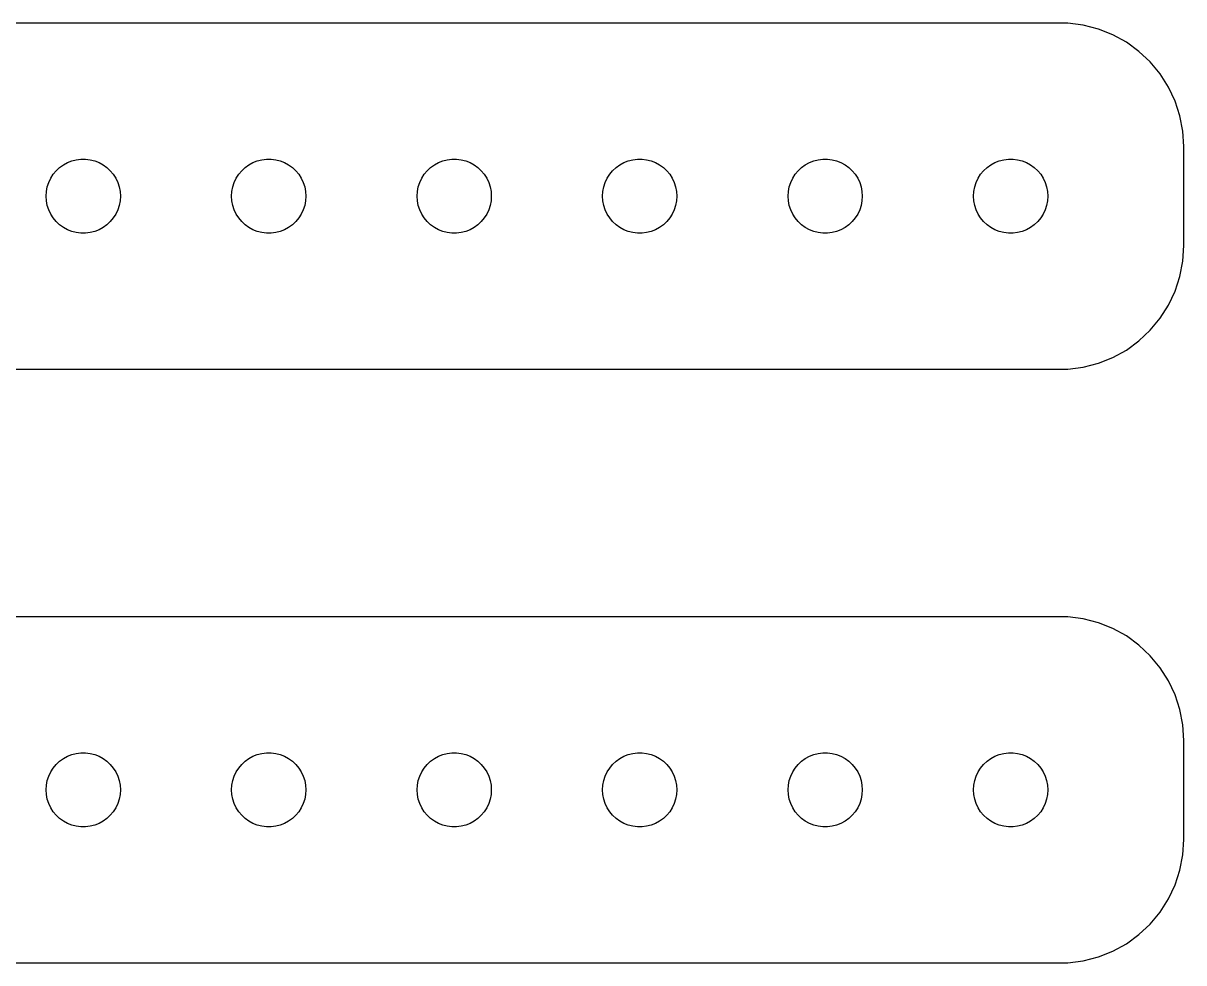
# Model space of a CAD drawing. Header units: metres. Extents: x -90 to 90, y 65 to 151.
# Drawn here: x 42.57 to 89.5, y 113.01 to 150.99 of the extents above; entities that cross this region are included whole.
import ezdxf

# ---------------------------------------------------------------- set-up
doc = ezdxf.new("R2010")
doc.units = ezdxf.units.M

msp = doc.modelspace()

# ---------------------------------------------------------------- linework, layer by layer
for p, q in [((84.8139, 150.99), (-84.8139, 150.99)), ((85.4369, 150.911), (84.8139, 150.99)), ((86.0451, 150.755), (85.4369, 150.911)), ((86.6289, 150.524), (86.0451, 150.755)), ((87.1791, 150.222), (86.6289, 150.524)), ((87.6871, 149.853), (87.1791, 150.222)), ((88.1448, 149.423), (87.6871, 149.853)), ((88.5451, 148.939), (88.1448, 149.423)), ((88.8815, 148.409), (88.5451, 148.939)), ((89.1489, 147.841), (88.8815, 148.409)), ((89.3429, 147.243), (89.1489, 147.841)), ((89.4606, 146.627), (89.3429, 147.243)), ((89.5, 146), (89.4606, 146.627)), ((89.5, 142), (89.5, 146)), ((44.7189, 145.473), (44.9058, 145.497)), ((44.9058, 145.497), (45.0942, 145.497)), ((45.0942, 145.497), (45.2811, 145.473)), ((52.2189, 145.473), (52.4058, 145.497)), ((52.4058, 145.497), (52.5942, 145.497)), ((52.5942, 145.497), (52.7811, 145.473)), ((59.7189, 145.473), (59.9058, 145.497)), ((59.9058, 145.497), (60.0942, 145.497)), ((60.0942, 145.497), (60.2811, 145.473)), ((67.2189, 145.473), (67.4058, 145.497)), ((67.4058, 145.497), (67.5942, 145.497)), ((67.5942, 145.497), (67.7811, 145.473)), ((74.7189, 145.473), (74.9058, 145.497)), ((74.9058, 145.497), (75.0942, 145.497)), ((75.0942, 145.497), (75.2811, 145.473)), ((82.2189, 145.473), (82.4058, 145.497)), ((82.4058, 145.497), (82.5942, 145.497)), ((82.5942, 145.497), (82.7811, 145.473)), ((43.7865, 144.882), (43.9065, 145.027)), ((43.9065, 145.027), (44.0439, 145.156)), ((44.0439, 145.156), (44.1963, 145.266)), ((44.1963, 145.266), (44.3613, 145.357)), ((44.3613, 145.357), (44.5365, 145.427)), ((44.5365, 145.427), (44.7189, 145.473)), ((45.2811, 145.473), (45.4635, 145.427)), ((45.4635, 145.427), (45.6387, 145.357)), ((45.6387, 145.357), (45.8037, 145.266)), ((45.8037, 145.266), (45.9561, 145.156)), ((45.9561, 145.156), (46.0934, 145.027)), ((46.0934, 145.027), (46.2135, 144.882)), ((51.2865, 144.882), (51.4065, 145.027)), ((51.4065, 145.027), (51.5439, 145.156)), ((51.5439, 145.156), (51.6963, 145.266)), ((51.6963, 145.266), (51.8613, 145.357)), ((51.8613, 145.357), (52.0365, 145.427)), ((52.0365, 145.427), (52.2189, 145.473)), ((52.7811, 145.473), (52.9635, 145.427)), ((52.9635, 145.427), (53.1387, 145.357)), ((53.1387, 145.357), (53.3037, 145.266)), ((53.3037, 145.266), (53.4561, 145.156)), ((53.4561, 145.156), (53.5934, 145.027)), ((53.5934, 145.027), (53.7135, 144.882)), ((58.7865, 144.882), (58.9065, 145.027)), ((58.9065, 145.027), (59.0439, 145.156)), ((59.0439, 145.156), (59.1963, 145.266)), ((59.1963, 145.266), (59.3613, 145.357)), ((59.3613, 145.357), (59.5365, 145.427)), ((59.5365, 145.427), (59.7189, 145.473)), ((60.2811, 145.473), (60.4635, 145.427)), ((60.4635, 145.427), (60.6387, 145.357)), ((60.6387, 145.357), (60.8037, 145.266)), ((60.8037, 145.266), (60.9561, 145.156)), ((60.9561, 145.156), (61.0934, 145.027)), ((61.0934, 145.027), (61.2135, 144.882)), ((66.2865, 144.882), (66.4065, 145.027)), ((66.4065, 145.027), (66.5439, 145.156)), ((66.5439, 145.156), (66.6963, 145.266)), ((66.6963, 145.266), (66.8613, 145.357)), ((66.8613, 145.357), (67.0365, 145.427)), ((67.0365, 145.427), (67.2189, 145.473)), ((67.7811, 145.473), (67.9635, 145.427)), ((67.9635, 145.427), (68.1387, 145.357)), ((68.1387, 145.357), (68.3037, 145.266)), ((68.3037, 145.266), (68.4561, 145.156)), ((68.4561, 145.156), (68.5934, 145.027)), ((68.5934, 145.027), (68.7135, 144.882)), ((73.7865, 144.882), (73.9065, 145.027)), ((73.9065, 145.027), (74.0439, 145.156)), ((74.0439, 145.156), (74.1963, 145.266)), ((74.1963, 145.266), (74.3613, 145.357)), ((74.3613, 145.357), (74.5365, 145.427)), ((74.5365, 145.427), (74.7189, 145.473)), ((75.2811, 145.473), (75.4635, 145.427)), ((75.4635, 145.427), (75.6387, 145.357)), ((75.6387, 145.357), (75.8037, 145.266)), ((75.8037, 145.266), (75.9561, 145.156)), ((75.9561, 145.156), (76.0934, 145.027)), ((76.0934, 145.027), (76.2135, 144.882)), ((81.2865, 144.882), (81.4065, 145.027)), ((81.4065, 145.027), (81.5439, 145.156)), ((81.5439, 145.156), (81.6963, 145.266)), ((81.6963, 145.266), (81.8613, 145.357)), ((81.8613, 145.357), (82.0365, 145.427)), ((82.0365, 145.427), (82.2189, 145.473)), ((82.7811, 145.473), (82.9635, 145.427)), ((82.9635, 145.427), (83.1387, 145.357)), ((83.1387, 145.357), (83.3037, 145.266)), ((83.3037, 145.266), (83.4561, 145.156)), ((83.4561, 145.156), (83.5934, 145.027)), ((83.5934, 145.027), (83.7135, 144.882)), ((43.5471, 144.373), (43.6053, 144.552)), ((43.6053, 144.552), (43.6855, 144.723)), ((43.6855, 144.723), (43.7865, 144.882)), ((46.2135, 144.882), (46.3145, 144.723)), ((46.3145, 144.723), (46.3947, 144.552)), ((46.3947, 144.552), (46.4529, 144.373)), ((51.0471, 144.373), (51.1053, 144.552)), ((51.1053, 144.552), (51.1855, 144.723)), ((51.1855, 144.723), (51.2865, 144.882)), ((53.7135, 144.882), (53.8145, 144.723)), ((53.8145, 144.723), (53.8947, 144.552)), ((53.8947, 144.552), (53.9529, 144.373)), ((58.5471, 144.373), (58.6053, 144.552)), ((58.6053, 144.552), (58.6855, 144.723)), ((58.6855, 144.723), (58.7865, 144.882)), ((61.2135, 144.882), (61.3145, 144.723)), ((61.3145, 144.723), (61.3947, 144.552)), ((61.3947, 144.552), (61.4529, 144.373)), ((66.0471, 144.373), (66.1053, 144.552)), ((66.1053, 144.552), (66.1855, 144.723)), ((66.1855, 144.723), (66.2865, 144.882)), ((68.7135, 144.882), (68.8145, 144.723)), ((68.8145, 144.723), (68.8947, 144.552)), ((68.8947, 144.552), (68.9529, 144.373)), ((73.5471, 144.373), (73.6053, 144.552)), ((73.6053, 144.552), (73.6855, 144.723)), ((73.6855, 144.723), (73.7865, 144.882)), ((76.2135, 144.882), (76.3145, 144.723)), ((76.3145, 144.723), (76.3947, 144.552)), ((76.3947, 144.552), (76.4529, 144.373)), ((81.0471, 144.373), (81.1053, 144.552)), ((81.1053, 144.552), (81.1855, 144.723)), ((81.1855, 144.723), (81.2865, 144.882)), ((83.7135, 144.882), (83.8145, 144.723)), ((83.8145, 144.723), (83.8947, 144.552)), ((83.8947, 144.552), (83.9529, 144.373)), ((43.5, 144), (43.5118, 144.188)), ((43.5118, 144.188), (43.5471, 144.373)), ((46.4529, 144.373), (46.4882, 144.188)), ((46.4882, 144.188), (46.5, 144)), ((51, 144), (51.0118, 144.188)), ((51.0118, 144.188), (51.0471, 144.373)), ((53.9529, 144.373), (53.9882, 144.188)), ((53.9882, 144.188), (54, 144)), ((58.5, 144), (58.5118, 144.188)), ((58.5118, 144.188), (58.5471, 144.373)), ((61.4529, 144.373), (61.4882, 144.188)), ((61.4882, 144.188), (61.5, 144)), ((66, 144), (66.0118, 144.188)), ((66.0118, 144.188), (66.0471, 144.373)), ((68.9529, 144.373), (68.9882, 144.188)), ((68.9882, 144.188), (69, 144)), ((73.5, 144), (73.5118, 144.188)), ((73.5118, 144.188), (73.5471, 144.373)), ((76.4529, 144.373), (76.4882, 144.188)), ((76.4882, 144.188), (76.5, 144)), ((81, 144), (81.0118, 144.188)), ((81.0118, 144.188), (81.0471, 144.373)), ((83.9529, 144.373), (83.9882, 144.188)), ((83.9882, 144.188), (84, 144)), ((43.5118, 143.812), (43.5, 144)), ((43.5471, 143.627), (43.5118, 143.812)), ((43.6053, 143.448), (43.5471, 143.627)), ((46.4529, 143.627), (46.3947, 143.448)), ((46.4882, 143.812), (46.4529, 143.627)), ((46.5, 144), (46.4882, 143.812)), ((51.0118, 143.812), (51, 144)), ((51.0471, 143.627), (51.0118, 143.812)), ((51.1053, 143.448), (51.0471, 143.627)), ((53.9529, 143.627), (53.8947, 143.448)), ((53.9882, 143.812), (53.9529, 143.627)), ((54, 144), (53.9882, 143.812)), ((58.5118, 143.812), (58.5, 144)), ((58.5471, 143.627), (58.5118, 143.812)), ((58.6053, 143.448), (58.5471, 143.627)), ((61.4529, 143.627), (61.3947, 143.448)), ((61.4882, 143.812), (61.4529, 143.627)), ((61.5, 144), (61.4882, 143.812)), ((66.0118, 143.812), (66, 144)), ((66.0471, 143.627), (66.0118, 143.812)), ((66.1053, 143.448), (66.0471, 143.627)), ((68.9529, 143.627), (68.8947, 143.448)), ((68.9882, 143.812), (68.9529, 143.627)), ((69, 144), (68.9882, 143.812)), ((73.5118, 143.812), (73.5, 144)), ((73.5471, 143.627), (73.5118, 143.812)), ((73.6053, 143.448), (73.5471, 143.627)), ((76.4529, 143.627), (76.3947, 143.448)), ((76.4882, 143.812), (76.4529, 143.627)), ((76.5, 144), (76.4882, 143.812)), ((81.0118, 143.812), (81, 144)), ((81.0471, 143.627), (81.0118, 143.812)), ((81.1053, 143.448), (81.0471, 143.627)), ((83.9529, 143.627), (83.8947, 143.448)), ((83.9882, 143.812), (83.9529, 143.627)), ((84, 144), (83.9882, 143.812)), ((43.6855, 143.277), (43.6053, 143.448)), ((43.7865, 143.118), (43.6855, 143.277)), ((46.3145, 143.277), (46.2135, 143.118)), ((46.3947, 143.448), (46.3145, 143.277)), ((51.1855, 143.277), (51.1053, 143.448)), ((51.2865, 143.118), (51.1855, 143.277)), ((53.8145, 143.277), (53.7135, 143.118)), ((53.8947, 143.448), (53.8145, 143.277)), ((58.6855, 143.277), (58.6053, 143.448)), ((58.7865, 143.118), (58.6855, 143.277)), ((61.3145, 143.277), (61.2135, 143.118)), ((61.3947, 143.448), (61.3145, 143.277)), ((66.1855, 143.277), (66.1053, 143.448)), ((66.2865, 143.118), (66.1855, 143.277)), ((68.8145, 143.277), (68.7135, 143.118)), ((68.8947, 143.448), (68.8145, 143.277)), ((73.6855, 143.277), (73.6053, 143.448)), ((73.7865, 143.118), (73.6855, 143.277)), ((76.3145, 143.277), (76.2135, 143.118)), ((76.3947, 143.448), (76.3145, 143.277)), ((81.1855, 143.277), (81.1053, 143.448)), ((81.2865, 143.118), (81.1855, 143.277)), ((83.8145, 143.277), (83.7135, 143.118)), ((83.8947, 143.448), (83.8145, 143.277)), ((43.9065, 142.973), (43.7865, 143.118)), ((44.0439, 142.844), (43.9065, 142.973)), ((44.1963, 142.734), (44.0439, 142.844)), ((44.3613, 142.643), (44.1963, 142.734)), ((45.8037, 142.734), (45.6387, 142.643)), ((45.9561, 142.844), (45.8037, 142.734)), ((46.0934, 142.973), (45.9561, 142.844)), ((46.2135, 143.118), (46.0934, 142.973)), ((51.4065, 142.973), (51.2865, 143.118)), ((51.5439, 142.844), (51.4065, 142.973)), ((51.6963, 142.734), (51.5439, 142.844)), ((51.8613, 142.643), (51.6963, 142.734)), ((53.3037, 142.734), (53.1387, 142.643)), ((53.4561, 142.844), (53.3037, 142.734)), ((53.5934, 142.973), (53.4561, 142.844)), ((53.7135, 143.118), (53.5934, 142.973)), ((58.9065, 142.973), (58.7865, 143.118)), ((59.0439, 142.844), (58.9065, 142.973)), ((59.1963, 142.734), (59.0439, 142.844)), ((59.3613, 142.643), (59.1963, 142.734)), ((60.8037, 142.734), (60.6387, 142.643)), ((60.9561, 142.844), (60.8037, 142.734)), ((61.0934, 142.973), (60.9561, 142.844)), ((61.2135, 143.118), (61.0934, 142.973)), ((66.4065, 142.973), (66.2865, 143.118)), ((66.5439, 142.844), (66.4065, 142.973)), ((66.6963, 142.734), (66.5439, 142.844)), ((66.8613, 142.643), (66.6963, 142.734)), ((68.3037, 142.734), (68.1387, 142.643)), ((68.4561, 142.844), (68.3037, 142.734)), ((68.5934, 142.973), (68.4561, 142.844)), ((68.7135, 143.118), (68.5934, 142.973)), ((73.9065, 142.973), (73.7865, 143.118)), ((74.0439, 142.844), (73.9065, 142.973)), ((74.1963, 142.734), (74.0439, 142.844)), ((74.3613, 142.643), (74.1963, 142.734)), ((75.8037, 142.734), (75.6387, 142.643)), ((75.9561, 142.844), (75.8037, 142.734)), ((76.0934, 142.973), (75.9561, 142.844)), ((76.2135, 143.118), (76.0934, 142.973)), ((81.4065, 142.973), (81.2865, 143.118)), ((81.5439, 142.844), (81.4065, 142.973)), ((81.6963, 142.734), (81.5439, 142.844)), ((81.8613, 142.643), (81.6963, 142.734)), ((83.3037, 142.734), (83.1387, 142.643)), ((83.4561, 142.844), (83.3037, 142.734)), ((83.5934, 142.973), (83.4561, 142.844)), ((83.7135, 143.118), (83.5934, 142.973)), ((44.5365, 142.573), (44.3613, 142.643)), ((44.7189, 142.527), (44.5365, 142.573)), ((44.9058, 142.503), (44.7189, 142.527)), ((45.0942, 142.503), (44.9058, 142.503)), ((45.2811, 142.527), (45.0942, 142.503)), ((45.4635, 142.573), (45.2811, 142.527)), ((45.6387, 142.643), (45.4635, 142.573)), ((52.0365, 142.573), (51.8613, 142.643)), ((52.2189, 142.527), (52.0365, 142.573)), ((52.4058, 142.503), (52.2189, 142.527)), ((52.5942, 142.503), (52.4058, 142.503)), ((52.7811, 142.527), (52.5942, 142.503)), ((52.9635, 142.573), (52.7811, 142.527)), ((53.1387, 142.643), (52.9635, 142.573)), ((59.5365, 142.573), (59.3613, 142.643)), ((59.7189, 142.527), (59.5365, 142.573)), ((59.9058, 142.503), (59.7189, 142.527)), ((60.0942, 142.503), (59.9058, 142.503)), ((60.2811, 142.527), (60.0942, 142.503)), ((60.4635, 142.573), (60.2811, 142.527)), ((60.6387, 142.643), (60.4635, 142.573)), ((67.0365, 142.573), (66.8613, 142.643)), ((67.2189, 142.527), (67.0365, 142.573)), ((67.4058, 142.503), (67.2189, 142.527)), ((67.5942, 142.503), (67.4058, 142.503)), ((67.7811, 142.527), (67.5942, 142.503)), ((67.9635, 142.573), (67.7811, 142.527)), ((68.1387, 142.643), (67.9635, 142.573)), ((74.5365, 142.573), (74.3613, 142.643)), ((74.7189, 142.527), (74.5365, 142.573)), ((74.9058, 142.503), (74.7189, 142.527)), ((75.0942, 142.503), (74.9058, 142.503)), ((75.2811, 142.527), (75.0942, 142.503)), ((75.4635, 142.573), (75.2811, 142.527)), ((75.6387, 142.643), (75.4635, 142.573)), ((82.0365, 142.573), (81.8613, 142.643)), ((82.2189, 142.527), (82.0365, 142.573)), ((82.4058, 142.503), (82.2189, 142.527)), ((82.5942, 142.503), (82.4058, 142.503)), ((82.7811, 142.527), (82.5942, 142.503)), ((82.9635, 142.573), (82.7811, 142.527)), ((83.1387, 142.643), (82.9635, 142.573)), ((89.4606, 141.373), (89.5, 142)), ((89.3429, 140.757), (89.4606, 141.373)), ((89.1489, 140.159), (89.3429, 140.757)), ((88.8815, 139.591), (89.1489, 140.159)), ((88.5451, 139.061), (88.8815, 139.591)), ((88.1448, 138.577), (88.5451, 139.061)), ((87.6871, 138.147), (88.1448, 138.577)), ((87.1791, 137.778), (87.6871, 138.147)), ((86.6289, 137.476), (87.1791, 137.778)), ((84.8139, 137.01), (85.4369, 137.089)), ((85.4369, 137.089), (86.0451, 137.245)), ((86.0451, 137.245), (86.6289, 137.476)), ((-84.8139, 137.01), (84.8139, 137.01)), ((84.8139, 126.99), (-84.8139, 126.99)), ((85.4369, 126.911), (84.8139, 126.99)), ((86.0451, 126.755), (85.4369, 126.911)), ((86.6289, 126.524), (86.0451, 126.755)), ((87.1791, 126.222), (86.6289, 126.524)), ((87.6871, 125.853), (87.1791, 126.222)), ((88.1448, 125.423), (87.6871, 125.853)), ((88.5451, 124.939), (88.1448, 125.423)), ((88.8815, 124.409), (88.5451, 124.939)), ((89.1489, 123.841), (88.8815, 124.409)), ((89.3429, 123.243), (89.1489, 123.841)), ((89.4606, 122.627), (89.3429, 123.243)), ((89.5, 122), (89.4606, 122.627)), ((89.5, 118), (89.5, 122)), ((43.9065, 121.027), (44.0439, 121.156)), ((44.0439, 121.156), (44.1963, 121.266)), ((44.1963, 121.266), (44.3613, 121.357)), ((44.3613, 121.357), (44.5365, 121.427)), ((44.5365, 121.427), (44.7189, 121.473)), ((44.7189, 121.473), (44.9058, 121.497)), ((44.9058, 121.497), (45.0942, 121.497)), ((45.0942, 121.497), (45.2811, 121.473)), ((45.2811, 121.473), (45.4635, 121.427)), ((45.4635, 121.427), (45.6387, 121.357)), ((45.6387, 121.357), (45.8037, 121.266)), ((45.8037, 121.266), (45.9561, 121.156)), ((45.9561, 121.156), (46.0934, 121.027)), ((51.4065, 121.027), (51.5439, 121.156)), ((51.5439, 121.156), (51.6963, 121.266)), ((51.6963, 121.266), (51.8613, 121.357)), ((51.8613, 121.357), (52.0365, 121.427)), ((52.0365, 121.427), (52.2189, 121.473)), ((52.2189, 121.473), (52.4058, 121.497)), ((52.4058, 121.497), (52.5942, 121.497)), ((52.5942, 121.497), (52.7811, 121.473)), ((52.7811, 121.473), (52.9635, 121.427)), ((52.9635, 121.427), (53.1387, 121.357)), ((53.1387, 121.357), (53.3037, 121.266)), ((53.3037, 121.266), (53.4561, 121.156)), ((53.4561, 121.156), (53.5934, 121.027)), ((58.9065, 121.027), (59.0439, 121.156)), ((59.0439, 121.156), (59.1963, 121.266)), ((59.1963, 121.266), (59.3613, 121.357)), ((59.3613, 121.357), (59.5365, 121.427)), ((59.5365, 121.427), (59.7189, 121.473)), ((59.7189, 121.473), (59.9058, 121.497)), ((59.9058, 121.497), (60.0942, 121.497)), ((60.0942, 121.497), (60.2811, 121.473)), ((60.2811, 121.473), (60.4635, 121.427)), ((60.4635, 121.427), (60.6387, 121.357)), ((60.6387, 121.357), (60.8037, 121.266)), ((60.8037, 121.266), (60.9561, 121.156)), ((60.9561, 121.156), (61.0934, 121.027)), ((66.4065, 121.027), (66.5439, 121.156)), ((66.5439, 121.156), (66.6963, 121.266)), ((66.6963, 121.266), (66.8613, 121.357)), ((66.8613, 121.357), (67.0365, 121.427)), ((67.0365, 121.427), (67.2189, 121.473)), ((67.2189, 121.473), (67.4058, 121.497)), ((67.4058, 121.497), (67.5942, 121.497)), ((67.5942, 121.497), (67.7811, 121.473)), ((67.7811, 121.473), (67.9635, 121.427)), ((67.9635, 121.427), (68.1387, 121.357)), ((68.1387, 121.357), (68.3037, 121.266)), ((68.3037, 121.266), (68.4561, 121.156)), ((68.4561, 121.156), (68.5934, 121.027)), ((73.9065, 121.027), (74.0439, 121.156)), ((74.0439, 121.156), (74.1963, 121.266)), ((74.1963, 121.266), (74.3613, 121.357)), ((74.3613, 121.357), (74.5365, 121.427)), ((74.5365, 121.427), (74.7189, 121.473)), ((74.7189, 121.473), (74.9058, 121.497)), ((74.9058, 121.497), (75.0942, 121.497)), ((75.0942, 121.497), (75.2811, 121.473)), ((75.2811, 121.473), (75.4635, 121.427)), ((75.4635, 121.427), (75.6387, 121.357)), ((75.6387, 121.357), (75.8037, 121.266)), ((75.8037, 121.266), (75.9561, 121.156)), ((75.9561, 121.156), (76.0934, 121.027)), ((81.4065, 121.027), (81.5439, 121.156)), ((81.5439, 121.156), (81.6963, 121.266)), ((81.6963, 121.266), (81.8613, 121.357)), ((81.8613, 121.357), (82.0365, 121.427)), ((82.0365, 121.427), (82.2189, 121.473)), ((82.2189, 121.473), (82.4058, 121.497)), ((82.4058, 121.497), (82.5942, 121.497)), ((82.5942, 121.497), (82.7811, 121.473)), ((82.7811, 121.473), (82.9635, 121.427)), ((82.9635, 121.427), (83.1387, 121.357)), ((83.1387, 121.357), (83.3037, 121.266)), ((83.3037, 121.266), (83.4561, 121.156)), ((83.4561, 121.156), (83.5934, 121.027)), ((43.6053, 120.552), (43.6855, 120.723)), ((43.6855, 120.723), (43.7865, 120.882)), ((43.7865, 120.882), (43.9065, 121.027)), ((46.0934, 121.027), (46.2135, 120.882)), ((46.2135, 120.882), (46.3145, 120.723)), ((46.3145, 120.723), (46.3947, 120.552)), ((51.1053, 120.552), (51.1855, 120.723)), ((51.1855, 120.723), (51.2865, 120.882)), ((51.2865, 120.882), (51.4065, 121.027)), ((53.5934, 121.027), (53.7135, 120.882)), ((53.7135, 120.882), (53.8145, 120.723)), ((53.8145, 120.723), (53.8947, 120.552)), ((58.6053, 120.552), (58.6855, 120.723)), ((58.6855, 120.723), (58.7865, 120.882)), ((58.7865, 120.882), (58.9065, 121.027)), ((61.0934, 121.027), (61.2135, 120.882)), ((61.2135, 120.882), (61.3145, 120.723)), ((61.3145, 120.723), (61.3947, 120.552)), ((66.1053, 120.552), (66.1855, 120.723)), ((66.1855, 120.723), (66.2865, 120.882)), ((66.2865, 120.882), (66.4065, 121.027)), ((68.5934, 121.027), (68.7135, 120.882)), ((68.7135, 120.882), (68.8145, 120.723)), ((68.8145, 120.723), (68.8947, 120.552)), ((73.6053, 120.552), (73.6855, 120.723)), ((73.6855, 120.723), (73.7865, 120.882)), ((73.7865, 120.882), (73.9065, 121.027)), ((76.0934, 121.027), (76.2135, 120.882)), ((76.2135, 120.882), (76.3145, 120.723)), ((76.3145, 120.723), (76.3947, 120.552)), ((81.1053, 120.552), (81.1855, 120.723)), ((81.1855, 120.723), (81.2865, 120.882)), ((81.2865, 120.882), (81.4065, 121.027)), ((83.5934, 121.027), (83.7135, 120.882)), ((83.7135, 120.882), (83.8145, 120.723)), ((83.8145, 120.723), (83.8947, 120.552)), ((43.5, 120), (43.5118, 120.188)), ((43.5118, 120.188), (43.5471, 120.373)), ((43.5471, 120.373), (43.6053, 120.552)), ((46.3947, 120.552), (46.4529, 120.373)), ((46.4529, 120.373), (46.4882, 120.188)), ((46.4882, 120.188), (46.5, 120)), ((51, 120), (51.0118, 120.188)), ((51.0118, 120.188), (51.0471, 120.373)), ((51.0471, 120.373), (51.1053, 120.552)), ((53.8947, 120.552), (53.9529, 120.373)), ((53.9529, 120.373), (53.9882, 120.188)), ((53.9882, 120.188), (54, 120)), ((58.5, 120), (58.5118, 120.188)), ((58.5118, 120.188), (58.5471, 120.373)), ((58.5471, 120.373), (58.6053, 120.552)), ((61.3947, 120.552), (61.4529, 120.373)), ((61.4529, 120.373), (61.4882, 120.188)), ((61.4882, 120.188), (61.5, 120)), ((66, 120), (66.0118, 120.188)), ((66.0118, 120.188), (66.0471, 120.373)), ((66.0471, 120.373), (66.1053, 120.552)), ((68.8947, 120.552), (68.9529, 120.373)), ((68.9529, 120.373), (68.9882, 120.188)), ((68.9882, 120.188), (69, 120)), ((73.5, 120), (73.5118, 120.188)), ((73.5118, 120.188), (73.5471, 120.373)), ((73.5471, 120.373), (73.6053, 120.552)), ((76.3947, 120.552), (76.4529, 120.373)), ((76.4529, 120.373), (76.4882, 120.188)), ((76.4882, 120.188), (76.5, 120)), ((81, 120), (81.0118, 120.188)), ((81.0118, 120.188), (81.0471, 120.373)), ((81.0471, 120.373), (81.1053, 120.552)), ((83.8947, 120.552), (83.9529, 120.373)), ((83.9529, 120.373), (83.9882, 120.188)), ((83.9882, 120.188), (84, 120)), ((43.5118, 119.812), (43.5, 120)), ((43.5471, 119.627), (43.5118, 119.812)), ((46.4882, 119.812), (46.4529, 119.627)), ((46.5, 120), (46.4882, 119.812)), ((51.0118, 119.812), (51, 120)), ((51.0471, 119.627), (51.0118, 119.812)), ((53.9882, 119.812), (53.9529, 119.627)), ((54, 120), (53.9882, 119.812)), ((58.5118, 119.812), (58.5, 120)), ((58.5471, 119.627), (58.5118, 119.812)), ((61.4882, 119.812), (61.4529, 119.627)), ((61.5, 120), (61.4882, 119.812)), ((66.0118, 119.812), (66, 120)), ((66.0471, 119.627), (66.0118, 119.812)), ((68.9882, 119.812), (68.9529, 119.627)), ((69, 120), (68.9882, 119.812)), ((73.5118, 119.812), (73.5, 120)), ((73.5471, 119.627), (73.5118, 119.812)), ((76.4882, 119.812), (76.4529, 119.627)), ((76.5, 120), (76.4882, 119.812)), ((81.0118, 119.812), (81, 120)), ((81.0471, 119.627), (81.0118, 119.812)), ((83.9882, 119.812), (83.9529, 119.627)), ((84, 120), (83.9882, 119.812)), ((43.6053, 119.448), (43.5471, 119.627)), ((43.6855, 119.277), (43.6053, 119.448)), ((43.7865, 119.118), (43.6855, 119.277)), ((46.3145, 119.277), (46.2135, 119.118)), ((46.3947, 119.448), (46.3145, 119.277)), ((46.4529, 119.627), (46.3947, 119.448)), ((51.1053, 119.448), (51.0471, 119.627)), ((51.1855, 119.277), (51.1053, 119.448)), ((51.2865, 119.118), (51.1855, 119.277)), ((53.8145, 119.277), (53.7135, 119.118)), ((53.8947, 119.448), (53.8145, 119.277)), ((53.9529, 119.627), (53.8947, 119.448)), ((58.6053, 119.448), (58.5471, 119.627)), ((58.6855, 119.277), (58.6053, 119.448)), ((58.7865, 119.118), (58.6855, 119.277)), ((61.3145, 119.277), (61.2135, 119.118)), ((61.3947, 119.448), (61.3145, 119.277)), ((61.4529, 119.627), (61.3947, 119.448)), ((66.1053, 119.448), (66.0471, 119.627)), ((66.1855, 119.277), (66.1053, 119.448)), ((66.2865, 119.118), (66.1855, 119.277)), ((68.8145, 119.277), (68.7135, 119.118)), ((68.8947, 119.448), (68.8145, 119.277)), ((68.9529, 119.627), (68.8947, 119.448)), ((73.6053, 119.448), (73.5471, 119.627)), ((73.6855, 119.277), (73.6053, 119.448)), ((73.7865, 119.118), (73.6855, 119.277)), ((76.3145, 119.277), (76.2135, 119.118)), ((76.3947, 119.448), (76.3145, 119.277)), ((76.4529, 119.627), (76.3947, 119.448)), ((81.1053, 119.448), (81.0471, 119.627)), ((81.1855, 119.277), (81.1053, 119.448)), ((81.2865, 119.118), (81.1855, 119.277)), ((83.8145, 119.277), (83.7135, 119.118)), ((83.8947, 119.448), (83.8145, 119.277)), ((83.9529, 119.627), (83.8947, 119.448)), ((43.9065, 118.973), (43.7865, 119.118)), ((44.0439, 118.844), (43.9065, 118.973)), ((44.1963, 118.734), (44.0439, 118.844)), ((44.3613, 118.643), (44.1963, 118.734)), ((45.8037, 118.734), (45.6387, 118.643)), ((45.9561, 118.844), (45.8037, 118.734)), ((46.0934, 118.973), (45.9561, 118.844)), ((46.2135, 119.118), (46.0934, 118.973)), ((51.4065, 118.973), (51.2865, 119.118)), ((51.5439, 118.844), (51.4065, 118.973)), ((51.6963, 118.734), (51.5439, 118.844)), ((51.8613, 118.643), (51.6963, 118.734)), ((53.3037, 118.734), (53.1387, 118.643)), ((53.4561, 118.844), (53.3037, 118.734)), ((53.5934, 118.973), (53.4561, 118.844)), ((53.7135, 119.118), (53.5934, 118.973)), ((58.9065, 118.973), (58.7865, 119.118)), ((59.0439, 118.844), (58.9065, 118.973)), ((59.1963, 118.734), (59.0439, 118.844)), ((59.3613, 118.643), (59.1963, 118.734)), ((60.8037, 118.734), (60.6387, 118.643)), ((60.9561, 118.844), (60.8037, 118.734)), ((61.0934, 118.973), (60.9561, 118.844)), ((61.2135, 119.118), (61.0934, 118.973)), ((66.4065, 118.973), (66.2865, 119.118)), ((66.5439, 118.844), (66.4065, 118.973)), ((66.6963, 118.734), (66.5439, 118.844)), ((66.8613, 118.643), (66.6963, 118.734)), ((68.3037, 118.734), (68.1387, 118.643)), ((68.4561, 118.844), (68.3037, 118.734)), ((68.5934, 118.973), (68.4561, 118.844)), ((68.7135, 119.118), (68.5934, 118.973)), ((73.9065, 118.973), (73.7865, 119.118)), ((74.0439, 118.844), (73.9065, 118.973)), ((74.1963, 118.734), (74.0439, 118.844)), ((74.3613, 118.643), (74.1963, 118.734)), ((75.8037, 118.734), (75.6387, 118.643)), ((75.9561, 118.844), (75.8037, 118.734)), ((76.0934, 118.973), (75.9561, 118.844)), ((76.2135, 119.118), (76.0934, 118.973)), ((81.4065, 118.973), (81.2865, 119.118)), ((81.5439, 118.844), (81.4065, 118.973)), ((81.6963, 118.734), (81.5439, 118.844)), ((81.8613, 118.643), (81.6963, 118.734)), ((83.3037, 118.734), (83.1387, 118.643)), ((83.4561, 118.844), (83.3037, 118.734)), ((83.5934, 118.973), (83.4561, 118.844)), ((83.7135, 119.118), (83.5934, 118.973)), ((44.5365, 118.573), (44.3613, 118.643)), ((44.7189, 118.527), (44.5365, 118.573)), ((44.9058, 118.503), (44.7189, 118.527)), ((45.0942, 118.503), (44.9058, 118.503)), ((45.2811, 118.527), (45.0942, 118.503)), ((45.4635, 118.573), (45.2811, 118.527)), ((45.6387, 118.643), (45.4635, 118.573)), ((52.0365, 118.573), (51.8613, 118.643)), ((52.2189, 118.527), (52.0365, 118.573)), ((52.4058, 118.503), (52.2189, 118.527)), ((52.5942, 118.503), (52.4058, 118.503)), ((52.7811, 118.527), (52.5942, 118.503)), ((52.9635, 118.573), (52.7811, 118.527)), ((53.1387, 118.643), (52.9635, 118.573)), ((59.5365, 118.573), (59.3613, 118.643)), ((59.7189, 118.527), (59.5365, 118.573)), ((59.9058, 118.503), (59.7189, 118.527)), ((60.0942, 118.503), (59.9058, 118.503)), ((60.2811, 118.527), (60.0942, 118.503)), ((60.4635, 118.573), (60.2811, 118.527)), ((60.6387, 118.643), (60.4635, 118.573)), ((67.0365, 118.573), (66.8613, 118.643)), ((67.2189, 118.527), (67.0365, 118.573)), ((67.4058, 118.503), (67.2189, 118.527)), ((67.5942, 118.503), (67.4058, 118.503)), ((67.7811, 118.527), (67.5942, 118.503)), ((67.9635, 118.573), (67.7811, 118.527)), ((68.1387, 118.643), (67.9635, 118.573)), ((74.5365, 118.573), (74.3613, 118.643)), ((74.7189, 118.527), (74.5365, 118.573)), ((74.9058, 118.503), (74.7189, 118.527)), ((75.0942, 118.503), (74.9058, 118.503)), ((75.2811, 118.527), (75.0942, 118.503)), ((75.4635, 118.573), (75.2811, 118.527)), ((75.6387, 118.643), (75.4635, 118.573)), ((82.0365, 118.573), (81.8613, 118.643)), ((82.2189, 118.527), (82.0365, 118.573)), ((82.4058, 118.503), (82.2189, 118.527)), ((82.5942, 118.503), (82.4058, 118.503)), ((82.7811, 118.527), (82.5942, 118.503)), ((82.9635, 118.573), (82.7811, 118.527)), ((83.1387, 118.643), (82.9635, 118.573)), ((89.4606, 117.373), (89.5, 118)), ((89.3429, 116.757), (89.4606, 117.373)), ((89.1489, 116.159), (89.3429, 116.757)), ((88.8815, 115.591), (89.1489, 116.159)), ((88.5451, 115.061), (88.8815, 115.591)), ((88.1448, 114.577), (88.5451, 115.061)), ((87.6871, 114.147), (88.1448, 114.577)), ((87.1791, 113.778), (87.6871, 114.147)), ((86.6289, 113.476), (87.1791, 113.778)), ((85.4369, 113.089), (86.0451, 113.245)), ((86.0451, 113.245), (86.6289, 113.476)), ((-84.8139, 113.01), (84.8139, 113.01)), ((84.8139, 113.01), (85.4369, 113.089))]:
    msp.add_line(p, q)

doc.saveas('drawing.dxf')
